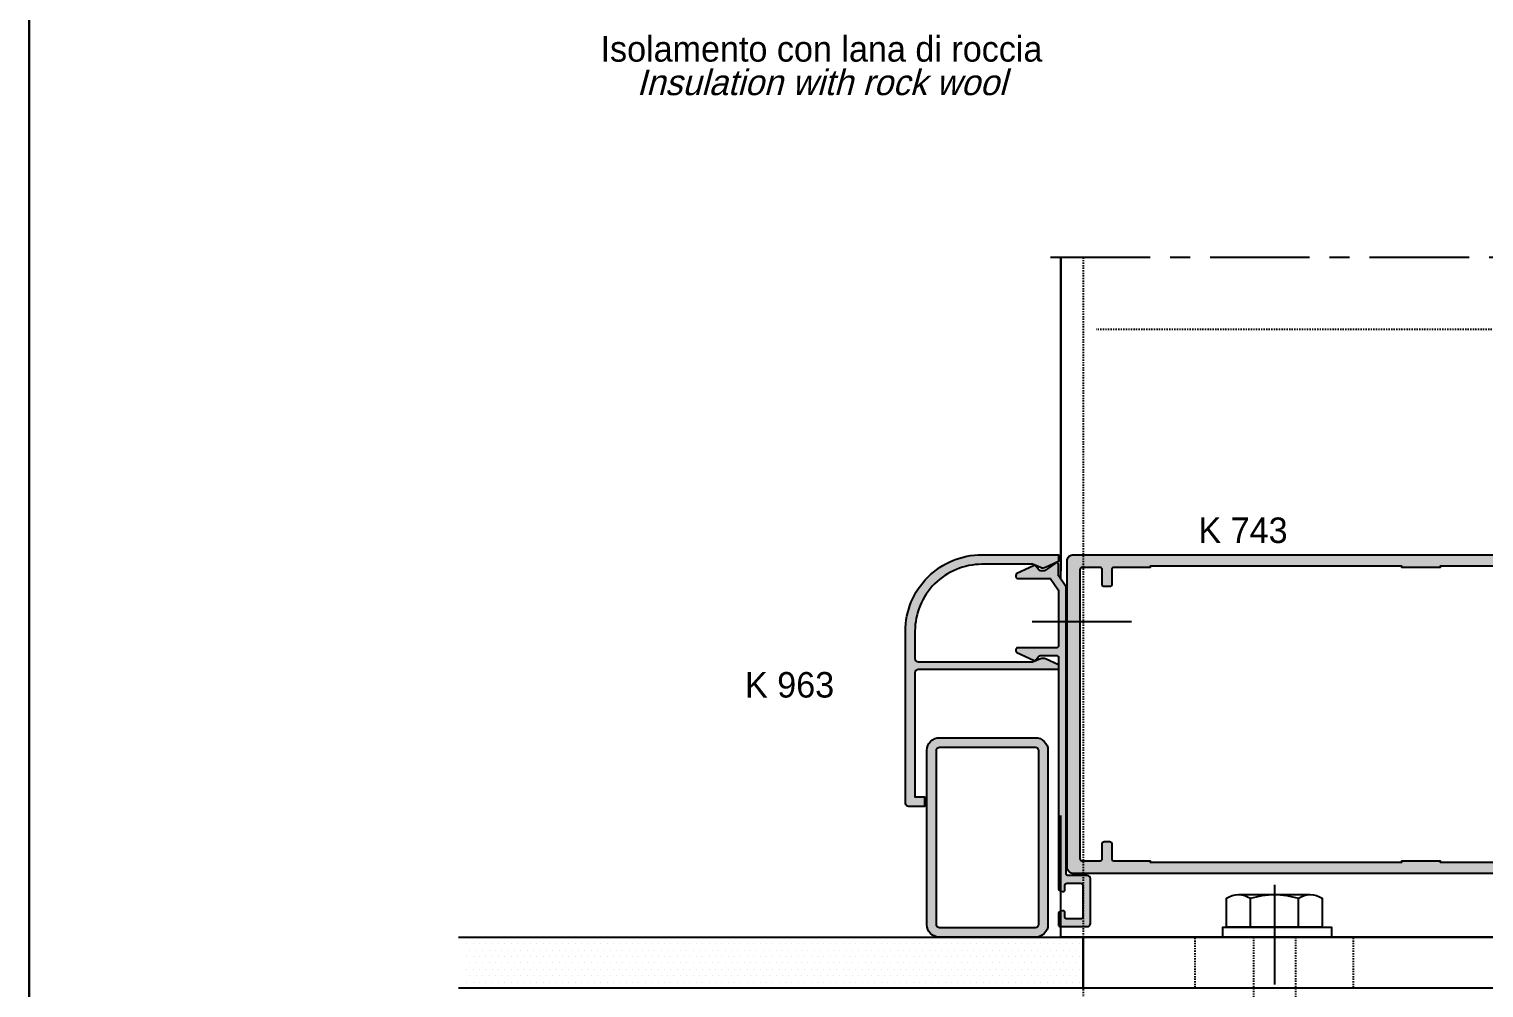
# Model space of a CAD drawing. Header units: millimetres. Extents: x -153 to 2280, y 0 to 724.
# Drawn here: x 1150 to 1264, y 469 to 544.2 of the extents above; entities that cross this region are included whole.
import ezdxf
from ezdxf.enums import TextEntityAlignment as Align

# ---------------------------------------------------------------- set-up
doc = ezdxf.new("R2010")
doc.units = ezdxf.units.MM
doc.header["$LTSCALE"] = 0.025
doc.header["$MEASUREMENT"] = 0
doc.linetypes.add('CENTER', pattern=[2, 1.25, -0.25, 0.25, -0.25])
doc.linetypes.add('HIDDEN', pattern=[0.375, 0.25, -0.125])
doc.layers.get('0').update_dxf_attribs({"lineweight": 5})
for name, color, linetype in [('ASSI', 1, 'CENTER'), ('FILL', 253, 'Continuous'), ('FINE', 7, 'Continuous'), ('GROSSA', 8, 'Continuous'), ('MARCHIO', 7, 'Continuous'), ('NASCOSTA', 7, 'HIDDEN'), ('TESTO', 2, 'Continuous')]:
    doc.layers.add(name, color=color, linetype=linetype)
doc.styles.add('Aluk Text', font='GOTHIC.TTF')

# ---------------------------------------------------------------- blocks, each defined once
blk = doc.blocks.new('*X45')
at = {"color": 0}
for p, q in [((29.5, 94), (29.5, 94)), ((30, 94), (30, 94)), ((30.5, 94), (30.5, 94)), ((31, 94), (31, 94)), ((31.5, 94), (31.5, 94)), ((32, 94), (32, 94)), ((32.5, 94), (32.5, 94)), ((33, 94), (33, 94)), ((33.5, 94), (33.5, 94)), ((34, 94), (34, 94)), ((34.5, 94), (34.5, 94)), ((35, 94), (35, 94)), ((35.5, 94), (35.5, 94)), ((36, 94), (36, 94)), ((36.5, 94), (36.5, 94)), ((37, 94), (37, 94)), ((37.5, 94), (37.5, 94)), ((38, 94), (38, 94)), ((38.5, 94), (38.5, 94)), ((39, 94), (39, 94)), ((39.5, 94), (39.5, 94)), ((40, 94), (40, 94)), ((40.5, 94), (40.5, 94)), ((41, 94), (41, 94)), ((41.5, 94), (41.5, 94)), ((42, 94), (42, 94)), ((42.5, 94), (42.5, 94)), ((43, 94), (43, 94)), ((43.5, 94), (43.5, 94)), ((44, 94), (44, 94)), ((44.5, 94), (44.5, 94)), ((45, 94), (45, 94)), ((45.5, 94), (45.5, 94)), ((46, 94), (46, 94)), ((46.5, 94), (46.5, 94)), ((47, 94), (47, 94)), ((47.5, 94), (47.5, 94)), ((48, 94), (48, 94)), ((48.5, 94), (48.5, 94)), ((49, 94), (49, 94)), ((49.5, 94), (49.5, 94)), ((50, 94), (50, 94)), ((50.5, 94), (50.5, 94)), ((51, 94), (51, 94)), ((51.5, 94), (51.5, 94)), ((52, 94), (52, 94)), ((52.5, 94), (52.5, 94)), ((53, 94), (53, 94)), ((53.5, 94), (53.5, 94)), ((54, 94), (54, 94)), ((54.5, 94), (54.5, 94)), ((55, 94), (55, 94)), ((55.5, 94), (55.5, 94)), ((56, 94), (56, 94)), ((56.5, 94), (56.5, 94)), ((57, 94), (57, 94)), ((57.5, 94), (57.5, 94)), ((58, 94), (58, 94)), ((58.5, 94), (58.5, 94)), ((59, 94), (59, 94)), ((59.5, 94), (59.5, 94)), ((60, 94), (60, 94)), ((60.5, 94), (60.5, 94)), ((61, 94), (61, 94)), ((61.5, 94), (61.5, 94)), ((62, 94), (62, 94)), ((62.5, 94), (62.5, 94)), ((63, 94), (63, 94)), ((63.5, 94), (63.5, 94)), ((64, 94), (64, 94)), ((64.5, 94), (64.5, 94)), ((65, 94), (65, 94)), ((65.5, 94), (65.5, 94)), ((66, 94), (66, 94)), ((66.5, 94), (66.5, 94)), ((67, 94), (67, 94)), ((67.5, 94), (67.5, 94)), ((68, 94), (68, 94)), ((68.5, 94), (68.5, 94)), ((69, 94), (69, 94)), ((69.5, 94), (69.5, 94)), ((70, 94), (70, 94)), ((70.5, 94), (70.5, 94)), ((71, 94), (71, 94)), ((71.5, 94), (71.5, 94)), ((72, 94), (72, 94)), ((72.5, 94), (72.5, 94)), ((73, 94), (73, 94)), ((73.5, 94), (73.5, 94)), ((74, 94), (74, 94)), ((74.5, 94), (74.5, 94)), ((75, 94), (75, 94)), ((75.5, 94), (75.5, 94)), ((76, 94), (76, 94)), ((76.5, 94), (76.5, 94)), ((77, 94), (77, 94)), ((77.5, 94), (77.5, 94)), ((29.25, 93.5), (29.25, 93.5)), ((29.25, 92.5), (29.25, 92.5)), ((29.5, 93), (29.5, 93)), ((29.75, 93.5), (29.75, 93.5)), ((29.75, 92.5), (29.75, 92.5)), ((30, 93), (30, 93)), ((30.25, 93.5), (30.25, 93.5)), ((30.25, 92.5), (30.25, 92.5)), ((30.5, 93), (30.5, 93)), ((30.75, 93.5), (30.75, 93.5)), ((30.75, 92.5), (30.75, 92.5)), ((31, 93), (31, 93)), ((31.25, 93.5), (31.25, 93.5)), ((31.25, 92.5), (31.25, 92.5)), ((31.5, 93), (31.5, 93)), ((31.75, 93.5), (31.75, 93.5)), ((31.75, 92.5), (31.75, 92.5)), ((32, 93), (32, 93)), ((32.25, 93.5), (32.25, 93.5)), ((32.25, 92.5), (32.25, 92.5)), ((32.5, 93), (32.5, 93)), ((32.75, 93.5), (32.75, 93.5)), ((32.75, 92.5), (32.75, 92.5)), ((33, 93), (33, 93)), ((33.25, 93.5), (33.25, 93.5)), ((33.25, 92.5), (33.25, 92.5)), ((33.5, 93), (33.5, 93)), ((33.75, 93.5), (33.75, 93.5)), ((33.75, 92.5), (33.75, 92.5)), ((34, 93), (34, 93)), ((34.25, 93.5), (34.25, 93.5)), ((34.25, 92.5), (34.25, 92.5)), ((34.5, 93), (34.5, 93)), ((34.75, 93.5), (34.75, 93.5)), ((34.75, 92.5), (34.75, 92.5)), ((35, 93), (35, 93)), ((35.25, 93.5), (35.25, 93.5)), ((35.25, 92.5), (35.25, 92.5)), ((35.5, 93), (35.5, 93)), ((35.75, 93.5), (35.75, 93.5)), ((35.75, 92.5), (35.75, 92.5)), ((36, 93), (36, 93)), ((36.25, 93.5), (36.25, 93.5)), ((36.25, 92.5), (36.25, 92.5)), ((36.5, 93), (36.5, 93)), ((36.75, 93.5), (36.75, 93.5)), ((36.75, 92.5), (36.75, 92.5)), ((37, 93), (37, 93)), ((37.25, 93.5), (37.25, 93.5)), ((37.25, 92.5), (37.25, 92.5)), ((37.5, 93), (37.5, 93)), ((37.75, 93.5), (37.75, 93.5)), ((37.75, 92.5), (37.75, 92.5)), ((38, 93), (38, 93)), ((38.25, 93.5), (38.25, 93.5)), ((38.25, 92.5), (38.25, 92.5)), ((38.5, 93), (38.5, 93)), ((38.75, 93.5), (38.75, 93.5)), ((38.75, 92.5), (38.75, 92.5)), ((39, 93), (39, 93)), ((39.25, 93.5), (39.25, 93.5)), ((39.25, 92.5), (39.25, 92.5)), ((39.5, 93), (39.5, 93)), ((39.75, 93.5), (39.75, 93.5)), ((39.75, 92.5), (39.75, 92.5)), ((40, 93), (40, 93)), ((40.25, 93.5), (40.25, 93.5)), ((40.25, 92.5), (40.25, 92.5)), ((40.5, 93), (40.5, 93)), ((40.75, 93.5), (40.75, 93.5)), ((40.75, 92.5), (40.75, 92.5)), ((41, 93), (41, 93)), ((41.25, 93.5), (41.25, 93.5)), ((41.25, 92.5), (41.25, 92.5)), ((41.5, 93), (41.5, 93)), ((41.75, 93.5), (41.75, 93.5)), ((41.75, 92.5), (41.75, 92.5)), ((42, 93), (42, 93)), ((42.25, 93.5), (42.25, 93.5)), ((42.25, 92.5), (42.25, 92.5)), ((42.5, 93), (42.5, 93)), ((42.75, 93.5), (42.75, 93.5)), ((42.75, 92.5), (42.75, 92.5)), ((43, 93), (43, 93)), ((43.25, 93.5), (43.25, 93.5)), ((43.25, 92.5), (43.25, 92.5)), ((43.5, 93), (43.5, 93)), ((43.75, 93.5), (43.75, 93.5)), ((43.75, 92.5), (43.75, 92.5)), ((44, 93), (44, 93)), ((44.25, 93.5), (44.25, 93.5)), ((44.25, 92.5), (44.25, 92.5)), ((44.5, 93), (44.5, 93)), ((44.75, 93.5), (44.75, 93.5)), ((44.75, 92.5), (44.75, 92.5)), ((45, 93), (45, 93)), ((45.25, 93.5), (45.25, 93.5)), ((45.25, 92.5), (45.25, 92.5)), ((45.5, 93), (45.5, 93)), ((45.75, 93.5), (45.75, 93.5)), ((45.75, 92.5), (45.75, 92.5)), ((46, 93), (46, 93)), ((46.25, 93.5), (46.25, 93.5)), ((46.25, 92.5), (46.25, 92.5)), ((46.5, 93), (46.5, 93)), ((46.75, 93.5), (46.75, 93.5)), ((46.75, 92.5), (46.75, 92.5)), ((47, 93), (47, 93)), ((47.25, 93.5), (47.25, 93.5)), ((47.25, 92.5), (47.25, 92.5)), ((47.5, 93), (47.5, 93)), ((47.75, 93.5), (47.75, 93.5)), ((47.75, 92.5), (47.75, 92.5)), ((48, 93), (48, 93)), ((48.25, 93.5), (48.25, 93.5)), ((48.25, 92.5), (48.25, 92.5)), ((48.5, 93), (48.5, 93)), ((48.75, 93.5), (48.75, 93.5)), ((48.75, 92.5), (48.75, 92.5)), ((49, 93), (49, 93)), ((49.25, 93.5), (49.25, 93.5)), ((49.25, 92.5), (49.25, 92.5)), ((49.5, 93), (49.5, 93)), ((49.75, 93.5), (49.75, 93.5)), ((49.75, 92.5), (49.75, 92.5)), ((50, 93), (50, 93)), ((50.25, 93.5), (50.25, 93.5)), ((50.25, 92.5), (50.25, 92.5)), ((50.5, 93), (50.5, 93)), ((50.75, 93.5), (50.75, 93.5)), ((50.75, 92.5), (50.75, 92.5)), ((51, 93), (51, 93)), ((51.25, 93.5), (51.25, 93.5)), ((51.25, 92.5), (51.25, 92.5)), ((51.5, 93), (51.5, 93)), ((51.75, 93.5), (51.75, 93.5)), ((51.75, 92.5), (51.75, 92.5)), ((52, 93), (52, 93)), ((52.25, 93.5), (52.25, 93.5)), ((52.25, 92.5), (52.25, 92.5)), ((52.5, 93), (52.5, 93)), ((52.75, 93.5), (52.75, 93.5)), ((52.75, 92.5), (52.75, 92.5)), ((53, 93), (53, 93)), ((53.25, 93.5), (53.25, 93.5)), ((53.25, 92.5), (53.25, 92.5)), ((53.5, 93), (53.5, 93)), ((53.75, 93.5), (53.75, 93.5)), ((53.75, 92.5), (53.75, 92.5)), ((54, 93), (54, 93)), ((54.25, 93.5), (54.25, 93.5)), ((54.25, 92.5), (54.25, 92.5)), ((54.5, 93), (54.5, 93)), ((54.75, 93.5), (54.75, 93.5)), ((54.75, 92.5), (54.75, 92.5)), ((55, 93), (55, 93)), ((55.25, 93.5), (55.25, 93.5)), ((55.25, 92.5), (55.25, 92.5)), ((55.5, 93), (55.5, 93)), ((55.75, 93.5), (55.75, 93.5)), ((55.75, 92.5), (55.75, 92.5)), ((56, 93), (56, 93)), ((56.25, 93.5), (56.25, 93.5)), ((56.25, 92.5), (56.25, 92.5)), ((56.5, 93), (56.5, 93)), ((56.75, 93.5), (56.75, 93.5)), ((56.75, 92.5), (56.75, 92.5)), ((57, 93), (57, 93)), ((57.25, 93.5), (57.25, 93.5)), ((57.25, 92.5), (57.25, 92.5)), ((57.5, 93), (57.5, 93)), ((57.75, 93.5), (57.75, 93.5)), ((57.75, 92.5), (57.75, 92.5)), ((58, 93), (58, 93)), ((58.25, 93.5), (58.25, 93.5)), ((58.25, 92.5), (58.25, 92.5)), ((58.5, 93), (58.5, 93)), ((58.75, 93.5), (58.75, 93.5)), ((58.75, 92.5), (58.75, 92.5)), ((59, 93), (59, 93)), ((59.25, 93.5), (59.25, 93.5)), ((59.25, 92.5), (59.25, 92.5)), ((59.5, 93), (59.5, 93)), ((59.75, 93.5), (59.75, 93.5)), ((59.75, 92.5), (59.75, 92.5)), ((60, 93), (60, 93)), ((60.25, 93.5), (60.25, 93.5)), ((60.25, 92.5), (60.25, 92.5)), ((60.5, 93), (60.5, 93)), ((60.75, 93.5), (60.75, 93.5)), ((60.75, 92.5), (60.75, 92.5)), ((61, 93), (61, 93)), ((61.25, 93.5), (61.25, 93.5)), ((61.25, 92.5), (61.25, 92.5)), ((61.5, 93), (61.5, 93)), ((61.75, 93.5), (61.75, 93.5)), ((61.75, 92.5), (61.75, 92.5)), ((62, 93), (62, 93)), ((62.25, 93.5), (62.25, 93.5)), ((62.25, 92.5), (62.25, 92.5)), ((62.5, 93), (62.5, 93)), ((62.75, 93.5), (62.75, 93.5)), ((62.75, 92.5), (62.75, 92.5)), ((63, 93), (63, 93)), ((63.25, 93.5), (63.25, 93.5)), ((63.25, 92.5), (63.25, 92.5)), ((63.5, 93), (63.5, 93)), ((63.75, 93.5), (63.75, 93.5)), ((63.75, 92.5), (63.75, 92.5)), ((64, 93), (64, 93)), ((64.25, 93.5), (64.25, 93.5)), ((64.25, 92.5), (64.25, 92.5)), ((64.5, 93), (64.5, 93)), ((64.75, 93.5), (64.75, 93.5)), ((64.75, 92.5), (64.75, 92.5)), ((65, 93), (65, 93)), ((65.25, 93.5), (65.25, 93.5)), ((65.25, 92.5), (65.25, 92.5)), ((65.5, 93), (65.5, 93)), ((65.75, 93.5), (65.75, 93.5)), ((65.75, 92.5), (65.75, 92.5)), ((66, 93), (66, 93)), ((66.25, 93.5), (66.25, 93.5)), ((66.25, 92.5), (66.25, 92.5)), ((66.5, 93), (66.5, 93)), ((66.75, 93.5), (66.75, 93.5)), ((66.75, 92.5), (66.75, 92.5)), ((67, 93), (67, 93)), ((67.25, 93.5), (67.25, 93.5)), ((67.25, 92.5), (67.25, 92.5)), ((67.5, 93), (67.5, 93)), ((67.75, 93.5), (67.75, 93.5)), ((67.75, 92.5), (67.75, 92.5)), ((68, 93), (68, 93)), ((68.25, 93.5), (68.25, 93.5)), ((68.25, 92.5), (68.25, 92.5)), ((68.5, 93), (68.5, 93)), ((68.75, 93.5), (68.75, 93.5)), ((68.75, 92.5), (68.75, 92.5)), ((69, 93), (69, 93)), ((69.25, 93.5), (69.25, 93.5)), ((69.25, 92.5), (69.25, 92.5)), ((69.5, 93), (69.5, 93)), ((69.75, 93.5), (69.75, 93.5)), ((69.75, 92.5), (69.75, 92.5)), ((70, 93), (70, 93)), ((70.25, 93.5), (70.25, 93.5)), ((70.25, 92.5), (70.25, 92.5)), ((70.5, 93), (70.5, 93)), ((70.75, 93.5), (70.75, 93.5)), ((70.75, 92.5), (70.75, 92.5)), ((71, 93), (71, 93)), ((71.25, 93.5), (71.25, 93.5)), ((71.25, 92.5), (71.25, 92.5)), ((71.5, 93), (71.5, 93)), ((71.75, 93.5), (71.75, 93.5)), ((71.75, 92.5), (71.75, 92.5)), ((72, 93), (72, 93)), ((72.25, 93.5), (72.25, 93.5)), ((72.25, 92.5), (72.25, 92.5)), ((72.5, 93), (72.5, 93)), ((72.75, 93.5), (72.75, 93.5)), ((72.75, 92.5), (72.75, 92.5)), ((73, 93), (73, 93)), ((73.25, 93.5), (73.25, 93.5)), ((73.25, 92.5), (73.25, 92.5)), ((73.5, 93), (73.5, 93)), ((73.75, 93.5), (73.75, 93.5)), ((73.75, 92.5), (73.75, 92.5)), ((74, 93), (74, 93)), ((74.25, 93.5), (74.25, 93.5)), ((74.25, 92.5), (74.25, 92.5)), ((74.5, 93), (74.5, 93)), ((74.75, 93.5), (74.75, 93.5)), ((74.75, 92.5), (74.75, 92.5)), ((75, 93), (75, 93)), ((75.25, 93.5), (75.25, 93.5)), ((75.25, 92.5), (75.25, 92.5)), ((75.5, 93), (75.5, 93)), ((75.75, 93.5), (75.75, 93.5)), ((75.75, 92.5), (75.75, 92.5)), ((76, 93), (76, 93)), ((76.25, 93.5), (76.25, 93.5)), ((76.25, 92.5), (76.25, 92.5)), ((76.5, 93), (76.5, 93)), ((76.75, 93.5), (76.75, 93.5)), ((76.75, 92.5), (76.75, 92.5)), ((77, 93), (77, 93)), ((77.25, 93.5), (77.25, 93.5)), ((77.25, 92.5), (77.25, 92.5)), ((77.5, 93), (77.5, 93)), ((29.25, 91.5), (29.25, 91.5)), ((29.5, 92), (29.5, 92)), ((29.75, 91.5), (29.75, 91.5)), ((30, 92), (30, 92)), ((30.25, 91.5), (30.25, 91.5)), ((30.5, 92), (30.5, 92)), ((30.75, 91.5), (30.75, 91.5)), ((31, 92), (31, 92)), ((31.25, 91.5), (31.25, 91.5)), ((31.5, 92), (31.5, 92)), ((31.75, 91.5), (31.75, 91.5)), ((32, 92), (32, 92)), ((32.25, 91.5), (32.25, 91.5)), ((32.5, 92), (32.5, 92)), ((32.75, 91.5), (32.75, 91.5)), ((33, 92), (33, 92)), ((33.25, 91.5), (33.25, 91.5)), ((33.5, 92), (33.5, 92)), ((33.75, 91.5), (33.75, 91.5)), ((34, 92), (34, 92)), ((34.25, 91.5), (34.25, 91.5)), ((34.5, 92), (34.5, 92)), ((34.75, 91.5), (34.75, 91.5)), ((35, 92), (35, 92)), ((35.25, 91.5), (35.25, 91.5)), ((35.5, 92), (35.5, 92)), ((35.75, 91.5), (35.75, 91.5)), ((36, 92), (36, 92)), ((36.25, 91.5), (36.25, 91.5)), ((36.5, 92), (36.5, 92)), ((36.75, 91.5), (36.75, 91.5)), ((37, 92), (37, 92)), ((37.25, 91.5), (37.25, 91.5)), ((37.5, 92), (37.5, 92)), ((37.75, 91.5), (37.75, 91.5)), ((38, 92), (38, 92)), ((38.25, 91.5), (38.25, 91.5)), ((38.5, 92), (38.5, 92)), ((38.75, 91.5), (38.75, 91.5)), ((39, 92), (39, 92)), ((39.25, 91.5), (39.25, 91.5)), ((39.5, 92), (39.5, 92)), ((39.75, 91.5), (39.75, 91.5)), ((40, 92), (40, 92)), ((40.25, 91.5), (40.25, 91.5)), ((40.5, 92), (40.5, 92)), ((40.75, 91.5), (40.75, 91.5)), ((41, 92), (41, 92)), ((41.25, 91.5), (41.25, 91.5)), ((41.5, 92), (41.5, 92)), ((41.75, 91.5), (41.75, 91.5)), ((42, 92), (42, 92)), ((42.25, 91.5), (42.25, 91.5)), ((42.5, 92), (42.5, 92)), ((42.75, 91.5), (42.75, 91.5)), ((43, 92), (43, 92)), ((43.25, 91.5), (43.25, 91.5)), ((43.5, 92), (43.5, 92)), ((43.75, 91.5), (43.75, 91.5)), ((44, 92), (44, 92)), ((44.25, 91.5), (44.25, 91.5)), ((44.5, 92), (44.5, 92)), ((44.75, 91.5), (44.75, 91.5)), ((45, 92), (45, 92)), ((45.25, 91.5), (45.25, 91.5)), ((45.5, 92), (45.5, 92)), ((45.75, 91.5), (45.75, 91.5)), ((46, 92), (46, 92)), ((46.25, 91.5), (46.25, 91.5)), ((46.5, 92), (46.5, 92)), ((46.75, 91.5), (46.75, 91.5)), ((47, 92), (47, 92)), ((47.25, 91.5), (47.25, 91.5)), ((47.5, 92), (47.5, 92)), ((47.75, 91.5), (47.75, 91.5)), ((48, 92), (48, 92)), ((48.25, 91.5), (48.25, 91.5)), ((48.5, 92), (48.5, 92)), ((48.75, 91.5), (48.75, 91.5)), ((49, 92), (49, 92)), ((49.25, 91.5), (49.25, 91.5)), ((49.5, 92), (49.5, 92)), ((49.75, 91.5), (49.75, 91.5)), ((50, 92), (50, 92)), ((50.25, 91.5), (50.25, 91.5)), ((50.5, 92), (50.5, 92)), ((50.75, 91.5), (50.75, 91.5)), ((51, 92), (51, 92)), ((51.25, 91.5), (51.25, 91.5)), ((51.5, 92), (51.5, 92)), ((51.75, 91.5), (51.75, 91.5)), ((52, 92), (52, 92)), ((52.25, 91.5), (52.25, 91.5)), ((52.5, 92), (52.5, 92)), ((52.75, 91.5), (52.75, 91.5)), ((53, 92), (53, 92)), ((53.25, 91.5), (53.25, 91.5)), ((53.5, 92), (53.5, 92)), ((53.75, 91.5), (53.75, 91.5)), ((54, 92), (54, 92)), ((54.25, 91.5), (54.25, 91.5)), ((54.5, 92), (54.5, 92)), ((54.75, 91.5), (54.75, 91.5)), ((55, 92), (55, 92)), ((55.25, 91.5), (55.25, 91.5)), ((55.5, 92), (55.5, 92)), ((55.75, 91.5), (55.75, 91.5)), ((56, 92), (56, 92)), ((56.25, 91.5), (56.25, 91.5)), ((56.5, 92), (56.5, 92)), ((56.75, 91.5), (56.75, 91.5)), ((57, 92), (57, 92)), ((57.25, 91.5), (57.25, 91.5)), ((57.5, 92), (57.5, 92)), ((57.75, 91.5), (57.75, 91.5)), ((58, 92), (58, 92)), ((58.25, 91.5), (58.25, 91.5)), ((58.5, 92), (58.5, 92)), ((58.75, 91.5), (58.75, 91.5)), ((59, 92), (59, 92)), ((59.25, 91.5), (59.25, 91.5)), ((59.5, 92), (59.5, 92)), ((59.75, 91.5), (59.75, 91.5)), ((60, 92), (60, 92)), ((60.25, 91.5), (60.25, 91.5)), ((60.5, 92), (60.5, 92)), ((60.75, 91.5), (60.75, 91.5)), ((61, 92), (61, 92)), ((61.25, 91.5), (61.25, 91.5)), ((61.5, 92), (61.5, 92)), ((61.75, 91.5), (61.75, 91.5)), ((62, 92), (62, 92)), ((62.25, 91.5), (62.25, 91.5)), ((62.5, 92), (62.5, 92)), ((62.75, 91.5), (62.75, 91.5)), ((63, 92), (63, 92)), ((63.25, 91.5), (63.25, 91.5)), ((63.5, 92), (63.5, 92)), ((63.75, 91.5), (63.75, 91.5)), ((64, 92), (64, 92)), ((64.25, 91.5), (64.25, 91.5)), ((64.5, 92), (64.5, 92)), ((64.75, 91.5), (64.75, 91.5)), ((65, 92), (65, 92)), ((65.25, 91.5), (65.25, 91.5)), ((65.5, 92), (65.5, 92)), ((65.75, 91.5), (65.75, 91.5)), ((66, 92), (66, 92)), ((66.25, 91.5), (66.25, 91.5)), ((66.5, 92), (66.5, 92)), ((66.75, 91.5), (66.75, 91.5)), ((67, 92), (67, 92)), ((67.25, 91.5), (67.25, 91.5)), ((67.5, 92), (67.5, 92)), ((67.75, 91.5), (67.75, 91.5)), ((68, 92), (68, 92)), ((68.25, 91.5), (68.25, 91.5)), ((68.5, 92), (68.5, 92)), ((68.75, 91.5), (68.75, 91.5)), ((69, 92), (69, 92)), ((69.25, 91.5), (69.25, 91.5)), ((69.5, 92), (69.5, 92)), ((69.75, 91.5), (69.75, 91.5)), ((70, 92), (70, 92)), ((70.25, 91.5), (70.25, 91.5)), ((70.5, 92), (70.5, 92)), ((70.75, 91.5), (70.75, 91.5)), ((71, 92), (71, 92)), ((71.25, 91.5), (71.25, 91.5)), ((71.5, 92), (71.5, 92)), ((71.75, 91.5), (71.75, 91.5)), ((72, 92), (72, 92)), ((72.25, 91.5), (72.25, 91.5)), ((72.5, 92), (72.5, 92)), ((72.75, 91.5), (72.75, 91.5)), ((73, 92), (73, 92)), ((73.25, 91.5), (73.25, 91.5)), ((73.5, 92), (73.5, 92)), ((73.75, 91.5), (73.75, 91.5)), ((74, 92), (74, 92)), ((74.25, 91.5), (74.25, 91.5)), ((74.5, 92), (74.5, 92)), ((74.75, 91.5), (74.75, 91.5)), ((75, 92), (75, 92)), ((75.25, 91.5), (75.25, 91.5)), ((75.5, 92), (75.5, 92)), ((75.75, 91.5), (75.75, 91.5)), ((76, 92), (76, 92)), ((76.25, 91.5), (76.25, 91.5)), ((76.5, 92), (76.5, 92)), ((76.75, 91.5), (76.75, 91.5)), ((77, 92), (77, 92)), ((77.25, 91.5), (77.25, 91.5)), ((77.5, 92), (77.5, 92)), ((29.25, 90.5), (29.25, 90.5)), ((29.5, 91), (29.5, 91)), ((29.75, 90.5), (29.75, 90.5)), ((30, 91), (30, 91)), ((30.25, 90.5), (30.25, 90.5)), ((30.5, 91), (30.5, 91)), ((30.75, 90.5), (30.75, 90.5)), ((31, 91), (31, 91)), ((31.25, 90.5), (31.25, 90.5)), ((31.5, 91), (31.5, 91)), ((31.75, 90.5), (31.75, 90.5)), ((32, 91), (32, 91)), ((32.25, 90.5), (32.25, 90.5)), ((32.5, 91), (32.5, 91)), ((32.75, 90.5), (32.75, 90.5)), ((33, 91), (33, 91)), ((33.25, 90.5), (33.25, 90.5)), ((33.5, 91), (33.5, 91)), ((33.75, 90.5), (33.75, 90.5)), ((34, 91), (34, 91)), ((34.25, 90.5), (34.25, 90.5)), ((34.5, 91), (34.5, 91)), ((34.75, 90.5), (34.75, 90.5)), ((35, 91), (35, 91)), ((35.25, 90.5), (35.25, 90.5)), ((35.5, 91), (35.5, 91)), ((35.75, 90.5), (35.75, 90.5)), ((36, 91), (36, 91)), ((36.25, 90.5), (36.25, 90.5)), ((36.5, 91), (36.5, 91)), ((36.75, 90.5), (36.75, 90.5)), ((37, 91), (37, 91)), ((37.25, 90.5), (37.25, 90.5)), ((37.5, 91), (37.5, 91)), ((37.75, 90.5), (37.75, 90.5)), ((38, 91), (38, 91)), ((38.25, 90.5), (38.25, 90.5)), ((38.5, 91), (38.5, 91)), ((38.75, 90.5), (38.75, 90.5)), ((39, 91), (39, 91)), ((39.25, 90.5), (39.25, 90.5)), ((39.5, 91), (39.5, 91)), ((39.75, 90.5), (39.75, 90.5)), ((40, 91), (40, 91)), ((40.25, 90.5), (40.25, 90.5)), ((40.5, 91), (40.5, 91)), ((40.75, 90.5), (40.75, 90.5)), ((41, 91), (41, 91)), ((41.25, 90.5), (41.25, 90.5)), ((41.5, 91), (41.5, 91)), ((41.75, 90.5), (41.75, 90.5)), ((42, 91), (42, 91)), ((42.25, 90.5), (42.25, 90.5)), ((42.5, 91), (42.5, 91)), ((42.75, 90.5), (42.75, 90.5)), ((43, 91), (43, 91)), ((43.25, 90.5), (43.25, 90.5)), ((43.5, 91), (43.5, 91)), ((43.75, 90.5), (43.75, 90.5)), ((44, 91), (44, 91)), ((44.25, 90.5), (44.25, 90.5)), ((44.5, 91), (44.5, 91)), ((44.75, 90.5), (44.75, 90.5)), ((45, 91), (45, 91)), ((45.25, 90.5), (45.25, 90.5)), ((45.5, 91), (45.5, 91)), ((45.75, 90.5), (45.75, 90.5)), ((46, 91), (46, 91)), ((46.25, 90.5), (46.25, 90.5)), ((46.5, 91), (46.5, 91)), ((46.75, 90.5), (46.75, 90.5)), ((47, 91), (47, 91)), ((47.25, 90.5), (47.25, 90.5)), ((47.5, 91), (47.5, 91)), ((47.75, 90.5), (47.75, 90.5)), ((48, 91), (48, 91)), ((48.25, 90.5), (48.25, 90.5)), ((48.5, 91), (48.5, 91)), ((48.75, 90.5), (48.75, 90.5)), ((49, 91), (49, 91)), ((49.25, 90.5), (49.25, 90.5)), ((49.5, 91), (49.5, 91)), ((49.75, 90.5), (49.75, 90.5)), ((50, 91), (50, 91)), ((50.25, 90.5), (50.25, 90.5)), ((50.5, 91), (50.5, 91)), ((50.75, 90.5), (50.75, 90.5)), ((51, 91), (51, 91)), ((51.25, 90.5), (51.25, 90.5)), ((51.5, 91), (51.5, 91)), ((51.75, 90.5), (51.75, 90.5)), ((52, 91), (52, 91)), ((52.25, 90.5), (52.25, 90.5)), ((52.5, 91), (52.5, 91)), ((52.75, 90.5), (52.75, 90.5)), ((53, 91), (53, 91)), ((53.25, 90.5), (53.25, 90.5)), ((53.5, 91), (53.5, 91)), ((53.75, 90.5), (53.75, 90.5)), ((54, 91), (54, 91)), ((54.25, 90.5), (54.25, 90.5)), ((54.5, 91), (54.5, 91)), ((54.75, 90.5), (54.75, 90.5)), ((55, 91), (55, 91)), ((55.25, 90.5), (55.25, 90.5)), ((55.5, 91), (55.5, 91)), ((55.75, 90.5), (55.75, 90.5)), ((56, 91), (56, 91)), ((56.25, 90.5), (56.25, 90.5)), ((56.5, 91), (56.5, 91)), ((56.75, 90.5), (56.75, 90.5)), ((57, 91), (57, 91)), ((57.25, 90.5), (57.25, 90.5)), ((57.5, 91), (57.5, 91)), ((57.75, 90.5), (57.75, 90.5)), ((58, 91), (58, 91)), ((58.25, 90.5), (58.25, 90.5)), ((58.5, 91), (58.5, 91)), ((58.75, 90.5), (58.75, 90.5)), ((59, 91), (59, 91)), ((59.25, 90.5), (59.25, 90.5)), ((59.5, 91), (59.5, 91)), ((59.75, 90.5), (59.75, 90.5)), ((60, 91), (60, 91)), ((60.25, 90.5), (60.25, 90.5)), ((60.5, 91), (60.5, 91)), ((60.75, 90.5), (60.75, 90.5)), ((61, 91), (61, 91)), ((61.25, 90.5), (61.25, 90.5)), ((61.5, 91), (61.5, 91)), ((61.75, 90.5), (61.75, 90.5)), ((62, 91), (62, 91)), ((62.25, 90.5), (62.25, 90.5)), ((62.5, 91), (62.5, 91)), ((62.75, 90.5), (62.75, 90.5)), ((63, 91), (63, 91)), ((63.25, 90.5), (63.25, 90.5)), ((63.5, 91), (63.5, 91)), ((63.75, 90.5), (63.75, 90.5)), ((64, 91), (64, 91)), ((64.25, 90.5), (64.25, 90.5)), ((64.5, 91), (64.5, 91)), ((64.75, 90.5), (64.75, 90.5)), ((65, 91), (65, 91)), ((65.25, 90.5), (65.25, 90.5)), ((65.5, 91), (65.5, 91)), ((65.75, 90.5), (65.75, 90.5)), ((66, 91), (66, 91)), ((66.25, 90.5), (66.25, 90.5)), ((66.5, 91), (66.5, 91)), ((66.75, 90.5), (66.75, 90.5)), ((67, 91), (67, 91)), ((67.25, 90.5), (67.25, 90.5)), ((67.5, 91), (67.5, 91)), ((67.75, 90.5), (67.75, 90.5)), ((68, 91), (68, 91)), ((68.25, 90.5), (68.25, 90.5)), ((68.5, 91), (68.5, 91)), ((68.75, 90.5), (68.75, 90.5)), ((69, 91), (69, 91)), ((69.25, 90.5), (69.25, 90.5)), ((69.5, 91), (69.5, 91)), ((69.75, 90.5), (69.75, 90.5)), ((70, 91), (70, 91)), ((70.25, 90.5), (70.25, 90.5)), ((70.5, 91), (70.5, 91)), ((70.75, 90.5), (70.75, 90.5)), ((71, 91), (71, 91)), ((71.25, 90.5), (71.25, 90.5)), ((71.5, 91), (71.5, 91)), ((71.75, 90.5), (71.75, 90.5)), ((72, 91), (72, 91)), ((72.25, 90.5), (72.25, 90.5)), ((72.5, 91), (72.5, 91)), ((72.75, 90.5), (72.75, 90.5)), ((73, 91), (73, 91)), ((73.25, 90.5), (73.25, 90.5)), ((73.5, 91), (73.5, 91)), ((73.75, 90.5), (73.75, 90.5)), ((74, 91), (74, 91)), ((74.25, 90.5), (74.25, 90.5)), ((74.5, 91), (74.5, 91)), ((74.75, 90.5), (74.75, 90.5)), ((75, 91), (75, 91)), ((75.25, 90.5), (75.25, 90.5)), ((75.5, 91), (75.5, 91)), ((75.75, 90.5), (75.75, 90.5)), ((76, 91), (76, 91)), ((76.25, 90.5), (76.25, 90.5)), ((76.5, 91), (76.5, 91)), ((76.75, 90.5), (76.75, 90.5)), ((77, 91), (77, 91)), ((77.25, 90.5), (77.25, 90.5)), ((77.5, 91), (77.5, 91))]:
    blk.add_line(p, q, dxfattribs=at)

msp = doc.modelspace()

# ---------------------------------------------------------------- hatches: boundary and pattern name
at = {"layer": 'FILL'}
h = msp.add_hatch(color=256, dxfattribs=at)
edge = h.paths.add_edge_path()
edge.add_arc((1224.698, 496.97), 5.25, 90, 180)
edge.add_line((1219.448, 496.97), (1219.448, 494.82))
edge.add_arc((1219.698, 494.82), 0.25, 180, 270)
edge.add_line((1219.698, 494.57), (1228.669, 494.57))
edge.add_line((1228.669, 494.57), (1229.28, 494.83))
edge.add_arc((1229.476, 494.37), 0.5, 65, 113.06, ccw=False)
edge.add_line((1229.687, 494.823), (1230.698, 494.351))
edge.add_line((1230.698, 494.351), (1230.698, 493.97))
edge.add_line((1230.698, 493.97), (1219.698, 493.97))
edge.add_arc((1219.698, 493.72), 0.25, 90, 180)
edge.add_line((1219.448, 493.72), (1219.448, 483.97))
edge.add_line((1219.448, 483.97), (1220.198, 483.97))
edge.add_line((1220.198, 483.97), (1220.198, 483.22))
edge.add_line((1220.198, 483.22), (1218.948, 483.22))
edge.add_arc((1218.948, 483.47), 0.25, 180, 270, ccw=False)
edge.add_line((1218.698, 483.47), (1218.698, 496.97))
edge.add_arc((1224.698, 496.97), 6, 90, 180, ccw=False)
edge.add_line((1224.698, 502.97), (1230.698, 502.97))
edge.add_line((1230.698, 502.97), (1230.698, 502.438))
edge.add_line((1230.698, 502.438), (1229.687, 501.967))
edge.add_arc((1229.476, 502.42), 0.5, 246.94, 295, ccw=False)
edge.add_line((1229.28, 501.96), (1228.669, 502.22))
edge.add_line((1228.669, 502.22), (1224.698, 502.22))
h = msp.add_hatch(color=256, dxfattribs=at)
edge = h.paths.add_edge_path()
edge.add_arc((1293.219, 493.065), 0.155, 1.8558, 88.26418, ccw=False)
edge.add_line((1293.373, 493.07), (1293.373, 492.482))
edge.add_arc((1293.223, 492.482), 0.15, 315, 360, ccw=False)
edge.add_line((1293.329, 492.376), (1293.067, 492.114))
edge.add_arc((1292.945, 492.236), 0.173, 185.31606, 315, ccw=False)
edge.add_line((1292.773, 492.22), (1292.773, 492.47))
edge.add_arc((1292.623, 492.47), 0.15, 360, 450)
edge.add_line((1292.623, 492.62), (1292.139, 492.62))
edge.add_arc((1292.139, 492.47), 0.15, 90, 150)
edge.add_line((1292.009, 492.545), (1291.403, 491.495))
edge.add_line((1291.403, 491.495), (1291.273, 491.42))
edge.add_line((1291.273, 491.42), (1291.225, 491.42))
edge.add_line((1291.225, 491.42), (1291.075, 491.57))
edge.add_line((1291.075, 491.57), (1290.925, 491.42))
edge.add_line((1290.925, 491.42), (1290.428, 491.42))
edge.add_line((1290.428, 491.42), (1290.278, 491.57))
edge.add_line((1290.278, 491.57), (1290.128, 491.42))
edge.add_line((1290.128, 491.42), (1289.633, 491.42))
edge.add_line((1289.633, 491.42), (1289.483, 491.57))
edge.add_line((1289.483, 491.57), (1289.333, 491.42))
edge.add_line((1289.333, 491.42), (1288.838, 491.42))
edge.add_line((1288.838, 491.42), (1288.688, 491.57))
edge.add_line((1288.688, 491.57), (1288.538, 491.42))
edge.add_line((1288.538, 491.42), (1288.043, 491.42))
edge.add_line((1288.043, 491.42), (1287.893, 491.57))
edge.add_line((1287.893, 491.57), (1287.743, 491.42))
edge.add_line((1287.743, 491.42), (1287.248, 491.42))
edge.add_line((1287.248, 491.42), (1287.098, 491.57))
edge.add_line((1287.098, 491.57), (1286.948, 491.42))
edge.add_line((1286.948, 491.42), (1286.453, 491.42))
edge.add_line((1286.453, 491.42), (1286.303, 491.57))
edge.add_line((1286.303, 491.57), (1286.153, 491.42))
edge.add_line((1286.153, 491.42), (1285.658, 491.42))
edge.add_line((1285.658, 491.42), (1285.508, 491.57))
edge.add_line((1285.508, 491.57), (1285.358, 491.419))
edge.add_arc((1285.324, 490.47), 0.95, 87.94461, 272.05539)
edge.add_line((1285.358, 489.52), (1285.756, 489.52))
edge.add_line((1285.756, 489.52), (1285.906, 489.37))
edge.add_line((1285.906, 489.37), (1286.056, 489.52))
edge.add_line((1286.056, 489.52), (1286.551, 489.52))
edge.add_line((1286.551, 489.52), (1286.701, 489.37))
edge.add_line((1286.701, 489.37), (1286.851, 489.52))
edge.add_line((1286.851, 489.52), (1287.346, 489.52))
edge.add_line((1287.346, 489.52), (1287.496, 489.37))
edge.add_line((1287.496, 489.37), (1287.646, 489.52))
edge.add_line((1287.646, 489.52), (1288.141, 489.52))
edge.add_line((1288.141, 489.52), (1288.291, 489.37))
edge.add_line((1288.291, 489.37), (1288.441, 489.52))
edge.add_line((1288.441, 489.52), (1288.936, 489.52))
edge.add_line((1288.936, 489.52), (1289.086, 489.37))
edge.add_line((1289.086, 489.37), (1289.236, 489.52))
edge.add_line((1289.236, 489.52), (1289.731, 489.52))
edge.add_line((1289.731, 489.52), (1289.881, 489.37))
edge.add_line((1289.881, 489.37), (1290.031, 489.52))
edge.add_line((1290.031, 489.52), (1290.526, 489.52))
edge.add_line((1290.526, 489.52), (1290.676, 489.37))
edge.add_line((1290.676, 489.37), (1290.826, 489.52))
edge.add_line((1290.826, 489.52), (1291.273, 489.52))
edge.add_arc((1291.273, 489.37), 0.15, 30, 90, ccw=False)
edge.add_line((1291.403, 489.445), (1292.009, 488.395))
edge.add_arc((1292.139, 488.47), 0.15, 210, 270)
edge.add_line((1292.139, 488.32), (1292.623, 488.32))
edge.add_arc((1292.623, 488.47), 0.15, 270, 360)
edge.add_line((1292.773, 488.47), (1292.773, 488.72))
edge.add_arc((1292.946, 488.703), 0.173, 45.42337, 174.26057, ccw=False)
edge.add_line((1293.067, 488.826), (1293.329, 488.564))
edge.add_arc((1293.223, 488.458), 0.15, 0, 45, ccw=False)
edge.add_line((1293.373, 488.458), (1293.373, 487.87))
edge.add_arc((1293.223, 487.87), 0.15, 270.11656, 360, ccw=False)
edge.add_line((1293.223, 487.72), (1291.022, 487.72))
edge.add_arc((1291.022, 487.87), 0.15, 180, 270, ccw=False)
edge.add_arc((1290.722, 487.87), 0.15, 0, 90)
edge.add_line((1290.722, 488.02), (1289.322, 488.02))
edge.add_arc((1289.322, 487.87), 0.15, 90, 180)
edge.add_arc((1289.022, 487.87), 0.15, -90, 0, ccw=False)
edge.add_line((1289.022, 487.72), (1287.622, 487.72))
edge.add_arc((1287.622, 487.87), 0.15, 180, 270, ccw=False)
edge.add_arc((1287.322, 487.87), 0.15, 0, 90)
edge.add_line((1287.322, 488.02), (1285.923, 488.02))
edge.add_arc((1285.923, 487.87), 0.15, 90, 180)
edge.add_arc((1285.623, 487.87), 0.15, -90, 0, ccw=False)
edge.add_line((1285.623, 487.72), (1284.523, 487.72))
edge.add_arc((1284.523, 487.57), 0.15, 90, 180)
edge.add_line((1284.373, 487.57), (1284.373, 483.87))
edge.add_arc((1284.523, 483.87), 0.15, 180, 270)
edge.add_line((1284.523, 483.72), (1285.623, 483.72))
edge.add_arc((1285.623, 483.87), 0.15, 270, 360)
edge.add_line((1285.773, 483.87), (1285.773, 484.32))
edge.add_arc((1285.923, 484.32), 0.15, 90, 180, ccw=False)
edge.add_line((1285.923, 484.47), (1286.223, 484.47))
edge.add_arc((1286.223, 484.32), 0.15, 0, 90, ccw=False)
edge.add_line((1286.373, 484.32), (1286.373, 482.632))
edge.add_arc((1286.223, 482.632), 0.15, 315, 360, ccw=False)
edge.add_line((1286.329, 482.526), (1286.067, 482.264))
edge.add_arc((1285.961, 482.37), 0.15, 270, 315, ccw=False)
edge.add_line((1285.961, 482.22), (1285.923, 482.22))
edge.add_arc((1285.923, 482.37), 0.15, 180, 270, ccw=False)
edge.add_line((1285.773, 482.37), (1285.773, 482.82))
edge.add_arc((1285.623, 482.82), 0.15, 0, 90)
edge.add_line((1285.623, 482.97), (1284.523, 482.97))
edge.add_arc((1284.523, 482.82), 0.15, 90, 180)
edge.add_line((1284.373, 482.82), (1284.373, 480.994))
edge.add_line((1284.373, 480.994), (1284.223, 480.845))
edge.add_line((1284.223, 480.845), (1284.373, 480.696))
edge.add_line((1284.373, 480.696), (1284.373, 478.87))
edge.add_arc((1284.523, 478.87), 0.15, 180, 270)
edge.add_line((1284.523, 478.72), (1285.623, 478.72))
edge.add_arc((1285.623, 478.87), 0.15, 270, 360)
edge.add_line((1285.773, 478.87), (1285.773, 479.32))
edge.add_arc((1285.923, 479.32), 0.15, 90, 180, ccw=False)
edge.add_line((1285.923, 479.47), (1285.961, 479.47))
edge.add_arc((1285.961, 479.32), 0.15, 45, 90, ccw=False)
edge.add_line((1286.067, 479.426), (1286.329, 479.164))
edge.add_arc((1286.223, 479.058), 0.15, 0, 45, ccw=False)
edge.add_line((1286.373, 479.058), (1286.373, 478.12))
edge.add_arc((1286.223, 478.12), 0.15, -90, 0, ccw=False)
edge.add_line((1286.223, 477.97), (1231.873, 477.97))
edge.add_arc((1231.873, 478.47), 0.5, 180, 270, ccw=False)
edge.add_line((1231.373, 478.47), (1231.373, 502.47))
edge.add_arc((1231.873, 502.47), 0.5, 90, 180, ccw=False)
edge.add_line((1231.873, 502.97), (1286.223, 502.97))
edge.add_arc((1286.223, 502.82), 0.15, 0, 90, ccw=False)
edge.add_line((1286.373, 502.82), (1286.373, 501.882))
edge.add_arc((1286.223, 501.882), 0.15, -45, 0, ccw=False)
edge.add_line((1286.329, 501.776), (1286.067, 501.514))
edge.add_arc((1285.961, 501.62), 0.15, 270, 315, ccw=False)
edge.add_line((1285.961, 501.47), (1285.923, 501.47))
edge.add_arc((1285.923, 501.62), 0.15, 180, 270, ccw=False)
edge.add_line((1285.773, 501.62), (1285.773, 502.07))
edge.add_arc((1285.623, 502.07), 0.15, 0, 90)
edge.add_line((1285.623, 502.22), (1284.523, 502.22))
edge.add_arc((1284.523, 502.07), 0.15, 90, 180)
edge.add_line((1284.373, 502.07), (1284.373, 500.244))
edge.add_line((1284.373, 500.244), (1284.223, 500.095))
edge.add_line((1284.223, 500.095), (1284.373, 499.946))
edge.add_line((1284.373, 499.946), (1284.373, 498.12))
edge.add_arc((1284.523, 498.12), 0.15, 180, 270)
edge.add_line((1284.523, 497.97), (1285.623, 497.97))
edge.add_arc((1285.623, 498.12), 0.15, 270, 360)
edge.add_line((1285.773, 498.12), (1285.773, 498.57))
edge.add_arc((1285.923, 498.57), 0.15, 90, 180, ccw=False)
edge.add_line((1285.923, 498.72), (1285.961, 498.72))
edge.add_arc((1285.961, 498.57), 0.15, 45, 90, ccw=False)
edge.add_line((1286.067, 498.676), (1286.329, 498.414))
edge.add_arc((1286.223, 498.308), 0.15, 0, 45, ccw=False)
edge.add_line((1286.373, 498.308), (1286.373, 496.62))
edge.add_arc((1286.223, 496.62), 0.15, -90, 0, ccw=False)
edge.add_line((1286.223, 496.47), (1285.923, 496.47))
edge.add_arc((1285.923, 496.62), 0.15, 180, 270, ccw=False)
edge.add_line((1285.773, 496.62), (1285.773, 497.07))
edge.add_arc((1285.623, 497.07), 0.15, 0, 90)
edge.add_line((1285.623, 497.22), (1284.523, 497.22))
edge.add_arc((1284.523, 497.07), 0.15, 90, 180)
edge.add_line((1284.373, 497.07), (1284.373, 493.37))
edge.add_arc((1284.523, 493.37), 0.15, 180, 270)
edge.add_line((1284.523, 493.22), (1285.623, 493.22))
edge.add_arc((1285.623, 493.07), 0.15, 0, 90, ccw=False)
edge.add_arc((1285.923, 493.07), 0.15, 180, 270)
edge.add_line((1285.923, 492.92), (1287.322, 492.92))
edge.add_arc((1287.322, 493.07), 0.15, 270, 360)
edge.add_arc((1287.622, 493.07), 0.15, 90, 180, ccw=False)
edge.add_line((1287.622, 493.22), (1289.022, 493.22))
edge.add_arc((1289.022, 493.07), 0.15, 0, 90, ccw=False)
edge.add_arc((1289.322, 493.07), 0.15, 180, 270)
edge.add_line((1289.322, 492.92), (1290.722, 492.92))
edge.add_arc((1290.722, 493.07), 0.15, 270, 360)
edge.add_arc((1291.022, 493.07), 0.15, 90, 180, ccw=False)
edge.add_line((1291.022, 493.22), (1293.223, 493.22))
edge.add_line((1293.223, 493.22), (1293.223, 493.22))
edge = h.paths.add_edge_path(flags=16)
edge.add_line((1232.523, 478.97), (1233.973, 478.97))
edge.add_arc((1233.973, 479.12), 0.15, 270, 360)
edge.add_line((1234.123, 479.12), (1234.123, 480.32))
edge.add_arc((1234.273, 480.32), 0.15, 90, 180, ccw=False)
edge.add_line((1234.273, 480.47), (1234.723, 480.47))
edge.add_arc((1234.723, 480.32), 0.15, 0, 90, ccw=False)
edge.add_line((1234.873, 480.32), (1234.873, 479.12))
edge.add_arc((1235.023, 479.12), 0.15, 180, 270)
edge.add_line((1235.023, 478.97), (1237.873, 478.97))
edge.add_line((1237.873, 478.97), (1237.873, 478.87))
edge.add_line((1237.873, 478.87), (1257.623, 478.87))
edge.add_line((1257.623, 478.87), (1257.623, 478.97))
edge.add_line((1257.623, 478.97), (1260.623, 478.97))
edge.add_line((1260.623, 478.97), (1260.623, 478.87))
edge.add_line((1260.623, 478.87), (1280.373, 478.87))
edge.add_line((1280.373, 478.87), (1280.373, 478.97))
edge.add_line((1280.373, 478.97), (1283.223, 478.97))
edge.add_arc((1283.223, 479.12), 0.15, 270, 360)
edge.add_line((1283.373, 479.12), (1283.373, 501.82))
edge.add_arc((1283.223, 501.82), 0.15, 0, 90)
edge.add_line((1283.223, 501.97), (1280.373, 501.97))
edge.add_line((1280.373, 501.97), (1280.373, 502.07))
edge.add_line((1280.373, 502.07), (1260.623, 502.07))
edge.add_line((1260.623, 502.07), (1260.623, 501.97))
edge.add_line((1260.623, 501.97), (1257.623, 501.97))
edge.add_line((1257.623, 501.97), (1257.623, 502.07))
edge.add_line((1257.623, 502.07), (1237.873, 502.07))
edge.add_line((1237.873, 502.07), (1237.873, 501.97))
edge.add_line((1237.873, 501.97), (1235.023, 501.97))
edge.add_arc((1235.023, 501.82), 0.15, 90, 180)
edge.add_line((1234.873, 501.82), (1234.873, 500.62))
edge.add_arc((1234.723, 500.62), 0.15, -90, 0, ccw=False)
edge.add_line((1234.723, 500.47), (1234.273, 500.47))
edge.add_arc((1234.273, 500.62), 0.15, 180, 270, ccw=False)
edge.add_line((1234.123, 500.62), (1234.123, 501.82))
edge.add_arc((1233.973, 501.82), 0.15, 0, 90)
edge.add_line((1233.973, 501.97), (1232.523, 501.97))
edge.add_arc((1232.523, 501.82), 0.15, 90, 180)
edge.add_line((1232.373, 501.82), (1232.373, 479.12))
edge.add_arc((1232.523, 479.12), 0.15, 180, 270)
h = msp.add_hatch(color=256, dxfattribs=at)
edge = h.paths.add_edge_path()
edge.add_line((1229.153, 501.779), (1228.953, 502.045))
edge.add_arc((1228.823, 501.97), 0.15, 30, 120)
edge.add_line((1228.748, 502.1), (1227.435, 501.49))
edge.add_arc((1227.499, 501.354), 0.15, 114.92105, 180)
edge.add_line((1227.349, 501.354), (1227.349, 501.27))
edge.add_arc((1227.499, 501.27), 0.15, 180, 270)
edge.add_line((1227.499, 501.12), (1229.969, 501.12))
edge.add_arc((1229.969, 500.97), 0.15, 34.55348, 90, ccw=False)
edge.add_line((1230.092, 501.055), (1230.672, 500.213))
edge.add_arc((1230.548, 500.128), 0.15, 0, 34.55348, ccw=False)
edge.add_line((1230.698, 500.128), (1230.698, 495.82))
edge.add_arc((1230.548, 495.82), 0.15, -90, 0, ccw=False)
edge.add_line((1230.548, 495.67), (1227.499, 495.67))
edge.add_arc((1227.499, 495.52), 0.15, 90, 180)
edge.add_line((1227.349, 495.52), (1227.349, 495.436))
edge.add_arc((1227.499, 495.436), 0.15, 180, 245.07895)
edge.add_line((1227.435, 495.3), (1228.748, 494.69))
edge.add_arc((1228.823, 494.82), 0.15, 240, 330)
edge.add_line((1228.953, 494.745), (1229.153, 495.01))
edge.add_arc((1229.273, 494.92), 0.15, 90, 142.94732, ccw=False)
edge.add_line((1229.273, 495.07), (1230.548, 495.07))
edge.add_arc((1230.548, 494.92), 0.15, 0, 90, ccw=False)
edge.add_line((1230.698, 494.92), (1230.698, 476.757))
edge.add_arc((1230.848, 476.757), 0.15, 180, 255)
edge.add_line((1230.81, 476.612), (1231.01, 476.559))
edge.add_arc((1231.048, 476.703), 0.15, 255, 360)
edge.add_line((1231.198, 476.703), (1231.198, 477.053))
edge.add_arc((1231.348, 477.053), 0.15, 90, 180, ccw=False)
edge.add_line((1231.348, 477.203), (1232.448, 477.203))
edge.add_arc((1232.448, 477.053), 0.15, 0, 90, ccw=False)
edge.add_line((1232.598, 477.053), (1232.598, 474.553))
edge.add_arc((1232.448, 474.553), 0.15, -90, 0, ccw=False)
edge.add_line((1232.448, 474.403), (1231.348, 474.403))
edge.add_arc((1231.348, 474.553), 0.15, 180, 270, ccw=False)
edge.add_line((1231.198, 474.553), (1231.198, 474.903))
edge.add_arc((1231.048, 474.903), 0.15, 0, 105)
edge.add_line((1231.01, 475.048), (1230.81, 474.995))
edge.add_arc((1230.848, 474.85), 0.15, 105, 180)
edge.add_line((1230.698, 474.85), (1230.698, 473.953))
edge.add_arc((1230.848, 473.953), 0.15, 180, 270)
edge.add_line((1230.848, 473.803), (1232.948, 473.803))
edge.add_arc((1232.948, 474.053), 0.25, 270, 360)
edge.add_line((1233.198, 474.053), (1233.198, 477.553))
edge.add_arc((1232.948, 477.553), 0.25, 0, 90)
edge.add_line((1232.948, 477.803), (1231.448, 477.803))
edge.add_arc((1231.448, 477.953), 0.15, 180, 270, ccw=False)
edge.add_line((1231.298, 477.953), (1231.298, 500.403))
edge.add_arc((1231.148, 500.403), 0.15, 360, 394.55348)
edge.add_line((1231.272, 500.488), (1230.725, 501.282))
edge.add_arc((1230.848, 501.367), 0.15, 180, 214.55348, ccw=False)
edge.add_line((1230.698, 501.367), (1230.698, 502.203))
edge.add_arc((1230.548, 502.203), 0.15, 0, 126.56321)
edge.add_line((1230.459, 502.323), (1229.685, 501.749))
edge.add_arc((1229.596, 501.87), 0.15, 270, 306.56321, ccw=False)
edge.add_line((1229.596, 501.72), (1229.273, 501.72))
edge.add_arc((1229.273, 501.87), 0.15, 217.05268, 270, ccw=False)
h = msp.add_hatch(color=256, dxfattribs=at)
edge = h.paths.add_edge_path()
edge.add_line((1220.373, 473.967), (1220.373, 487.623))
edge.add_arc((1221.373, 487.623), 1, 90, 180, ccw=False)
edge.add_line((1221.373, 488.623), (1228.873, 488.623))
edge.add_arc((1228.873, 487.623), 1, 0, 90, ccw=False)
edge.add_line((1229.873, 487.623), (1229.873, 473.967))
edge.add_arc((1228.873, 473.967), 1, -90, 0, ccw=False)
edge.add_line((1228.873, 472.967), (1221.373, 472.967))
edge.add_arc((1221.373, 473.967), 1, 180, 270, ccw=False)
edge = h.paths.add_edge_path(flags=16)
edge.add_line((1221.123, 473.967), (1221.123, 487.623))
edge.add_arc((1221.373, 487.623), 0.25, 90, 180, ccw=False)
edge.add_line((1221.373, 487.873), (1228.873, 487.873))
edge.add_arc((1228.873, 487.623), 0.25, 0, 90, ccw=False)
edge.add_line((1229.123, 487.623), (1229.123, 473.967))
edge.add_arc((1228.873, 473.967), 0.25, -90, 0, ccw=False)
edge.add_line((1228.873, 473.717), (1221.373, 473.717))
edge.add_arc((1221.373, 473.967), 0.25, 180, 270, ccw=False)

# ---------------------------------------------------------------- linework, layer by layer
at = {"layer": 'ASSI', "ltscale": 250}
for p, q in [((1312.887, 526.286), (1228.872, 526.286)), ((1236.433, 497.721), (1228.532, 497.721)), ((1247.622, 477.074), (1247.622, 459.005))]:
    msp.add_line(p, q, dxfattribs=at)
at = {"layer": 'FINE'}
for p, q in [((1230.872, 526.286), (1230.872, 501.717)), ((1244.808, 476.317), (1250.437, 476.317)), ((1245.746, 473.767), (1245.746, 476.023)), ((1249.499, 473.767), (1249.499, 476.023))]:
    msp.add_line(p, q, dxfattribs=at)
for points in [[(1230.872, 501.068), (1230.872, 526.348)], [(1283.244, 477.852), (1283.244, 458.902), (1274.873, 458.902), (1274.873, 472.967), (1230.872, 472.967), (1230.872, 482.508)], [(1183.665, 472.967), (1232.622, 472.967), (1232.622, 468.967), (1183.665, 468.967)]]:
    msp.add_lwpolyline(points, dxfattribs=at)
msp.add_lwpolyline([(1251.375, 473.767), (1243.869, 473.767), (1243.869, 476.023, -0.3134798), (1245.746, 476.023, -0.1567399), (1249.499, 476.023, -0.3134798), (1251.375, 476.023)], format="xyb", close=True, dxfattribs=at)
msp.add_lwpolyline([(1252.086, 472.967), (1243.586, 472.967), (1243.586, 473.767), (1252.086, 473.767)], close=True, dxfattribs=at)
at = {"layer": 'GROSSA'}
for points in [[(1224.698, 502.22, 0.4142136), (1219.448, 496.97), (1219.448, 494.82, 0.4142136), (1219.698, 494.57), (1228.669, 494.57), (1229.28, 494.83, -0.2128302), (1229.687, 494.823), (1230.698, 494.351), (1230.698, 493.97), (1219.698, 493.97, 0.4142136), (1219.448, 493.72), (1219.448, 483.97), (1220.198, 483.97), (1220.198, 483.22), (1218.948, 483.22, -0.4142136), (1218.698, 483.47), (1218.698, 496.97, -0.4142136), (1224.698, 502.97), (1230.698, 502.97), (1230.698, 502.438), (1229.687, 501.967, -0.2128302), (1229.28, 501.96), (1228.669, 502.22)], [(1229.153, 501.779), (1228.953, 502.045, 0.4142136), (1228.748, 502.1), (1227.435, 501.49, 0.2918472), (1227.349, 501.354), (1227.349, 501.27, 0.4142136), (1227.499, 501.12), (1229.969, 501.12, -0.2467644), (1230.092, 501.055), (1230.672, 500.213, -0.1519209), (1230.698, 500.128), (1230.698, 495.82, -0.4142136), (1230.548, 495.67), (1227.499, 495.67, 0.4142136), (1227.349, 495.52), (1227.349, 495.436, 0.2918472), (1227.435, 495.3), (1228.748, 494.69, 0.4142136), (1228.953, 494.745), (1229.153, 495.01, -0.2352262), (1229.273, 495.07), (1230.548, 495.07, -0.4142136), (1230.698, 494.92), (1230.698, 476.757, 0.3394543), (1230.81, 476.612), (1231.01, 476.559, 0.4931454), (1231.198, 476.703), (1231.198, 477.053, -0.4142136), (1231.348, 477.203), (1232.448, 477.203, -0.4142136), (1232.598, 477.053), (1232.598, 474.553, -0.4142136), (1232.448, 474.403), (1231.348, 474.403, -0.4142136), (1231.198, 474.553), (1231.198, 474.903, 0.4931454), (1231.01, 475.048), (1230.81, 474.995, 0.3394543), (1230.698, 474.85), (1230.698, 473.953, 0.4142136), (1230.848, 473.803), (1232.948, 473.803, 0.4142136), (1233.198, 474.053), (1233.198, 477.553, 0.4142136), (1232.948, 477.803), (1231.448, 477.803, -0.4142136), (1231.298, 477.953), (1231.298, 500.403, 0.1519209), (1231.272, 500.488), (1230.725, 501.282, -0.1519209), (1230.698, 501.367), (1230.698, 502.203, 0.6161862), (1230.459, 502.323), (1229.685, 501.749, -0.1609045), (1229.596, 501.72), (1229.273, 501.72, -0.2352262)], [(1220.373, 473.967), (1220.373, 487.623, -0.4142136), (1221.373, 488.623), (1228.873, 488.623, -0.4142136), (1229.873, 487.623), (1229.873, 473.967, -0.4142136), (1228.873, 472.967), (1221.373, 472.967, -0.4142136)], [(1221.123, 473.967), (1221.123, 487.623, -0.4142136), (1221.373, 487.873), (1228.873, 487.873, -0.4142136), (1229.123, 487.623), (1229.123, 473.967, -0.4142136), (1228.873, 473.717), (1221.373, 473.717, -0.4142136)]]:
    msp.add_lwpolyline(points, format="xyb", close=True, dxfattribs=at)
for points in [[(1286.223, 477.97), (1231.873, 477.97, -0.4142136), (1231.373, 478.47), (1231.373, 502.47, -0.4142136), (1231.873, 502.97), (1286.223, 502.97, -0.4142136)], [(1280.373, 502.07), (1260.623, 502.07), (1260.623, 501.97), (1257.623, 501.97), (1257.623, 502.07), (1237.873, 502.07), (1237.873, 501.97), (1235.023, 501.97, 0.4142136), (1234.873, 501.82), (1234.873, 500.62, -0.4142136), (1234.723, 500.47), (1234.273, 500.47, -0.4142136), (1234.123, 500.62), (1234.123, 501.82, 0.4142136), (1233.973, 501.97), (1232.523, 501.97, 0.4142136), (1232.373, 501.82), (1232.373, 479.12, 0.4142136), (1232.523, 478.97), (1233.973, 478.97, 0.4142136), (1234.123, 479.12), (1234.123, 480.32, -0.4142136), (1234.273, 480.47), (1234.723, 480.47, -0.4142136), (1234.873, 480.32), (1234.873, 479.12, 0.4142136), (1235.023, 478.97), (1237.873, 478.97), (1237.873, 478.87), (1257.623, 478.87), (1257.623, 478.97), (1260.623, 478.97), (1260.623, 478.87), (1280.373, 478.87)]]:
    msp.add_lwpolyline(points, format="xyb", dxfattribs=at)
msp.add_lwpolyline([(1269.295, 468.967), (1232.622, 468.967), (1232.622, 472.967), (1269.295, 472.967)], close=True, dxfattribs=at)
at = {"layer": 'MARCHIO'}
for points in [[(1360, 694), (1150, 694), (1150, 397), (1360, 397)], [(1150, 397), (1150, 694), (1360, 694), (1360, 397)]]:
    msp.add_lwpolyline(points, close=True, dxfattribs=at)
at = {"layer": 'NASCOSTA'}
for p, q in [((1232.622, 526.286), (1232.622, 472.967)), ((1232.623, 526.289), (1232.623, 458.904)), ((1273.872, 520.635), (1233.647, 520.635)), ((1241.408, 469.022), (1241.408, 473.022)), ((1245.972, 472.967), (1245.972, 465.967)), ((1249.272, 472.967), (1249.272, 465.967)), ((1253.836, 469.022), (1253.836, 473.022))]:
    msp.add_line(p, q, dxfattribs=at)

# ---------------------------------------------------------------- block references
at = {"layer": 'FILL'}
msp.add_blockref('*X45', (1155.055, 378.952), dxfattribs=at)

# ---------------------------------------------------------------- texts
at = {"layer": 'TESTO', "style": 'Aluk Text'}
msp.add_text('Isolamento con lana di roccia', height=2, dxfattribs=at).set_placement((1212.117, 541.649), align=Align.CENTER)
at = {"layer": 'TESTO', "style": 'Aluk Text', "oblique": 15}
msp.add_text('Insulation with rock wool', height=2, dxfattribs=at).set_placement((1212.117, 539.02), align=Align.CENTER)
at = {"layer": 'TESTO', "style": 'Aluk Text'}
msp.add_text('K 743', height=2, dxfattribs=at).set_placement((1245.162, 504.894), align=Align.MIDDLE)
msp.add_text('K 963', height=2, dxfattribs=at).set_placement((1206.12, 491.77))

doc.saveas('drawing.dxf')
